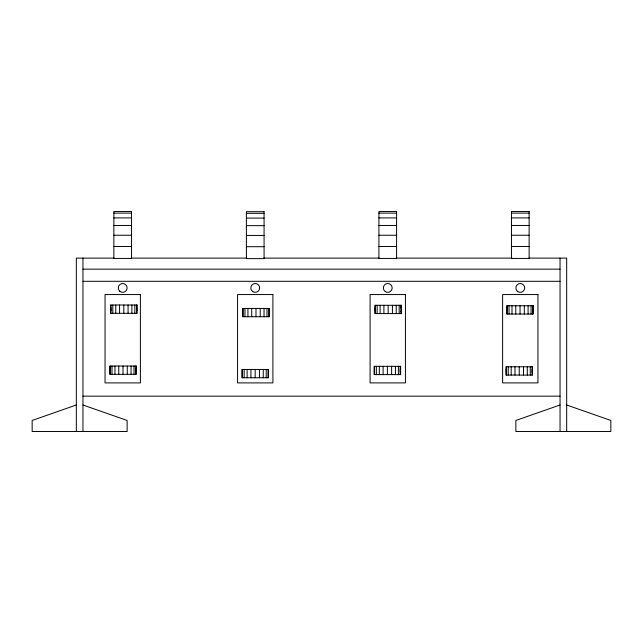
<?xml version="1.0" encoding="UTF-8"?>
<svg xmlns="http://www.w3.org/2000/svg" width="643" height="643" viewBox="0 0 643 643"><rect width="100%" height="100%" fill="white"/><g stroke="black" fill="none" stroke-linecap="round" stroke-linejoin="round"><path stroke-width="0.96" d="M110.909 307.499L110.909 310.818M110.299 367.7L109.736 370.183L110.668 374.33M136.718 310.818L136.718 307.499M135.922 371.847L135.922 368.527M375.263 307.78L375.263 311.091M374.459 368.801L374.459 372.12M400.878 311.927L401.441 309.436L400.509 305.288M400.267 372.12L400.267 368.801M506.338 369.275L506.338 372.594M532.388 314.049L533.32 309.902L532.388 305.763M532.147 372.594L532.147 369.275M76.324 404.994L32.15 420.458L32.15 431.501L127.129 431.501L127.129 420.458L82.955 404.994M560.045 404.994L515.871 420.458L515.871 431.501L610.85 431.501L610.85 420.458L566.676 404.994M113.875 213.13L131.542 213.13M378.928 213.13L396.602 213.13M511.458 213.13L529.125 213.13M246.398 213.323L264.072 213.323M113.875 217.905L131.542 217.905M378.928 217.905L396.602 217.905M511.458 217.905L529.125 217.905M246.398 218.098L264.072 218.098M113.875 225.46L131.542 225.46M378.928 225.46L396.602 225.46M511.458 225.46L529.125 225.46M246.398 225.653L264.072 225.653M113.875 235.242L131.542 235.242M378.928 235.242L396.602 235.242M511.458 235.242L529.125 235.242M246.398 235.434L264.072 235.434M113.875 246.51L131.542 246.51M378.928 246.51L396.602 246.51M511.458 246.51L529.125 246.51M246.398 246.703L264.072 246.703M114.092 258.108L76.324 258.108L76.324 431.501M131.164 258.108L246.671 258.108M263.743 258.108L379.257 258.108M396.329 258.108L511.836 258.108M528.908 258.108L566.676 258.108L566.676 431.501M82.955 269.152L560.045 269.152M82.955 281.304L560.045 281.304M82.955 396.16L560.045 396.16M560.045 258.108L560.045 431.501M532.862 305.763L532.862 314.049M532.058 366.783L532.058 375.078M531.054 305.763L531.054 314.049M530.258 366.783L530.258 375.078M528.096 305.763L528.096 314.049M527.3 366.783L527.3 375.078M524.294 305.763L524.294 314.049M523.49 366.783L523.49 375.078M520.042 305.763L520.042 314.049M519.239 366.783L519.239 375.078M515.79 305.763L515.79 314.049M514.987 366.783L514.987 375.078M511.989 305.763L511.989 314.049M511.185 366.783L511.185 375.078M509.023 305.763L509.023 314.049M508.227 366.783L508.227 375.078M507.223 305.763L507.223 314.049M506.419 366.783L506.419 375.078M400.983 305.288L400.983 313.583M400.187 366.317L400.187 374.612M399.182 305.288L399.182 313.583M398.379 366.317L398.379 374.612M396.225 305.288L396.225 313.583M395.421 366.317L395.421 374.612M392.415 305.288L392.415 313.583M391.619 366.317L391.619 374.612M388.163 305.288L388.163 313.583M387.367 366.317L387.367 374.612M383.911 305.288L383.911 313.583M383.115 366.317L383.115 374.612M380.109 305.288L380.109 313.583M379.314 366.317L379.314 374.612M377.152 305.288L377.152 313.583M376.348 366.317L376.348 374.612M375.343 305.288L375.343 313.583M374.547 366.317L374.547 374.612M268.798 308.439L268.798 316.734M268.002 369.46L268.002 377.754M266.998 308.439L266.998 316.734M266.202 369.46L266.202 377.754M264.04 308.439L264.04 316.734M263.236 369.46L263.236 377.754M260.23 308.439L260.23 316.734M259.434 369.46L259.434 377.754M255.986 308.439L255.986 316.734M255.183 369.46L255.183 377.754M251.734 308.439L251.734 316.734M250.931 369.46L250.931 377.754M247.925 308.439L247.925 316.734M247.129 369.46L247.129 377.754M244.967 308.439L244.967 316.734M244.171 369.46L244.171 377.754M243.167 308.439L243.167 316.734M242.363 369.46L242.363 377.754M136.637 305.015L136.637 313.31M135.834 366.036L135.834 374.33M134.829 305.015L134.829 313.31M134.033 366.036L134.033 374.33M131.871 305.015L131.871 313.31M131.068 366.036L131.068 374.33M128.07 305.015L128.07 313.31M127.266 366.036L127.266 374.33M123.818 305.015L123.818 313.31M123.014 366.036L123.014 374.33M119.566 305.015L119.566 313.31M118.762 366.036L118.762 374.33M115.756 305.015L115.756 313.31M114.96 366.036L114.96 374.33M112.798 305.015L112.798 313.31M112.003 366.036L112.003 374.33M110.998 305.015L110.998 313.31M110.194 366.036L110.194 374.33M82.955 258.108L82.955 431.501M131.542 211.499L113.875 211.499L113.875 258.43L131.542 258.43L131.542 211.499M396.602 211.499L378.928 211.499L378.928 258.43L396.602 258.43L396.602 211.499M529.125 211.499L511.458 211.499L511.458 258.43L529.125 258.43L529.125 211.499M264.072 211.692L246.398 211.692L246.398 258.623L264.072 258.623L264.072 211.692M140.383 294.558L105.042 294.558L105.042 382.906L140.383 382.906L140.383 294.558M272.905 294.558L237.564 294.558L237.564 382.906L272.905 382.906L272.905 294.558M405.436 294.558L370.095 294.558L370.095 382.906L405.436 382.906L405.436 294.558M537.958 294.558L502.617 294.558L502.617 382.906L537.958 382.906L537.958 294.558M137.096 305.015L110.54 305.015L110.54 313.31L137.096 313.31L137.096 305.015M401.441 305.288L374.885 305.288L374.885 313.583L401.441 313.583L401.441 305.288M533.32 305.763L506.764 305.763L506.764 314.049L533.32 314.049L533.32 305.763M269.256 308.439L242.708 308.439L242.708 316.734L269.256 316.734L269.256 308.439M136.292 366.036L109.736 366.036L109.736 374.33L136.292 374.33L136.292 366.036M400.645 366.317L374.089 366.317L374.089 374.612L400.645 374.612L400.645 366.317M532.517 366.783L505.961 366.783L505.961 375.078L532.517 375.078L532.517 366.783M268.461 369.46L241.905 369.46L241.905 377.754L268.461 377.754L268.461 369.46M517.76 291.552A4.421 4.421 0 0 0 524.688 288.313A4.421 4.421 0 0 0 518.419 283.925A4.421 4.421 0 0 0 517.76 291.552M385.294 291.592A4.421 4.421 0 0 0 392.174 288.233A4.421 4.421 0 0 0 385.824 283.957A4.421 4.421 0 0 0 385.294 291.592M252.812 291.625A4.421 4.421 0 0 0 259.643 288.185A4.421 4.421 0 0 0 253.254 283.981A4.421 4.421 0 0 0 252.812 291.625M119.799 291.247A4.421 4.421 0 0 0 127.041 288.795A4.421 4.421 0 0 0 121.294 283.748A4.421 4.421 0 0 0 119.799 291.247"/></g></svg>
